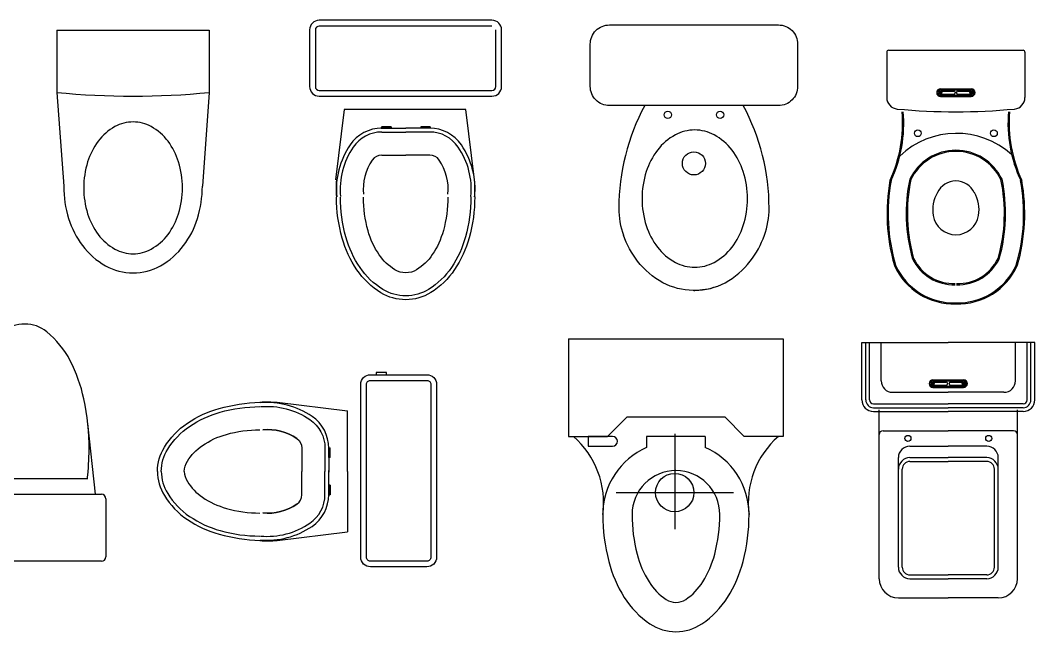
# Model space of a CAD drawing. Extents: x -42728 to 99010, y -18674 to 47645.
# Drawn here: x 48852 to 51494, y 38520 to 40111 of the extents above; entities that cross this region are included whole.
import ezdxf

# ---------------------------------------------------------------- set-up
doc = ezdxf.new("R2010")
doc.units = 0
doc.header["$LTSCALE"] = 100
doc.header["$MEASUREMENT"] = 0
doc.linetypes.add('ACAD_ISO02W100', pattern=[15, 12, -3])
doc.layers.get('0').update_dxf_attribs({"linetype": 'CONTINUOUS'})
for name, color, linetype in [('2', 3, 'CONTINUOUS'), ('3', 4, 'CONTINUOUS'), ('LAYER7', 7, 'CONTINUOUS'), ('OBJ25', 2, 'CONTINUOUS'), ('TOILETS', 3, 'CONTINUOUS'), ('家具', 223, 'CONTINUOUS')]:
    doc.layers.add(name, color=color, linetype=linetype)

# ---------------------------------------------------------------- blocks, each defined once
blk = doc.blocks.new('WC011')
at = {"layer": '2', "color": 3}
blk.add_lwpolyline([(197.4, -225, -0.414214), (172.4, -250), (25, -250, -0.414214), (0, -225), (0, 225, -0.414214), (25, 250), (172.4, 250, -0.414214), (197.4, 225)], format="xyb", close=True, dxfattribs=at)
for points in [[(414.8, 181.3), (231.8, 158.9)], [(231.8, 1.6), (231.8, 158.9)], [(231.8, 1.6), (231.8, -155.8)], [(414.8, -178.1), (231.8, -155.8)]]:
    blk.add_lwpolyline(points, dxfattribs=at)
for points in [[(460.3, 181.8, 0.04009), (414.8, 181.3, 0.03772)], [(727, 1.6, 0.1342), (708.9, 64.3, 0.107076), (649.1, 126.8, 0.080378), (566.5, 165.2, 0.051029), (460.3, 181.8)], [(727, 1.6, -0.1342), (708.9, -61.1, -0.107076), (649.1, -123.7, -0.080378), (566.5, -162, -0.051029), (460.3, -178.6)], [(460.3, -178.6, -0.04009), (414.8, -178.1, -0.03772)]]:
    blk.add_lwpolyline(points, format="xyb", dxfattribs=at)
at = {"layer": '2', "color": 1}
for points in [[(277.5, 37.9), (277.5, 62.8)], [(277.5, 62.3), (280.6, 62.3)], [(277.5, -34.7), (277.5, -59.7)], [(277.5, -59.2), (280.6, -59.2)]]:
    blk.add_lwpolyline(points, dxfattribs=at)
at = {"layer": '3', "color": 1}
for p, q in [((280.7, 62.2), (280.7, -0.3)), ((280.7, -59), (280.7, 3.4))]:
    blk.add_line(p, q, dxfattribs=at)
blk.add_lwpolyline([(182.4, -225, -0.414214), (172.4, -235), (25, -235, -0.414214), (15, -225), (15, 225, -0.414214), (25, 235), (172.4, 235, -0.414214), (182.4, 225)], format="xyb", close=True, dxfattribs=at)
for points in [[(458.7, 170, 0.172677), (329.8, 136.4, 0.247179), (290.7, 62.2), (290.7, 1.6)], [(717, 1.6, 0.133853), (700.3, 59, 0.107076), (643.5, 118.6, 0.080378), (563.8, 155.6, 0.06817), (460.3, 169.9)], [(363.7, 86.9, -0.176963), (452.7, 109.7, 0.176963), (363.7, 86.9, 0.247179), (350.7, 62.2), (350.7, 1.6)], [(657, 1.6, 0.129072), (649.1, 27.7, 0.107076), (609.8, 68.9, 0.080378), (547.5, 97.8, 0.06817), (460.2, 109.9)], [(657, 1.6, 0.129072), (649.1, 27.7, 0.107076), (609.8, 68.9, 0.080378), (547.5, 97.8, 0.06817), (460.2, 109.9)], [(458.7, -166.8, -0.172677), (329.8, -133.2, -0.247179), (290.7, -59), (290.7, 1.6)], [(363.7, -83.7, 0.176963), (452.7, -106.6, -0.176963), (363.7, -83.7, -0.247179), (350.7, -59), (350.7, 1.6)], [(657, 1.6, -0.129072), (649.1, -24.6, -0.107076), (609.8, -65.7, -0.080378), (547.5, -94.7, -0.06817), (460.2, -106.8)], [(657, 1.6, -0.129072), (649.1, -24.6, -0.107076), (609.8, -65.7, -0.080378), (547.5, -94.7, -0.06817), (460.2, -106.8)], [(717, 1.6, -0.133853), (700.3, -55.9, -0.107076), (643.5, -115.4, -0.080378), (563.8, -152.4, -0.06817), (460.3, -166.8)]]:
    blk.add_lwpolyline(points, format="xyb", dxfattribs=at)
for points in [[(277.5, 37.9), (280.6, 37.9), (280.6, 63.2), (280.6, 62.9), (278.1, 62.9)], [(277.5, -34.7), (280.6, -34.7), (280.6, -60), (280.6, -59.8), (278.1, -59.8)]]:
    blk.add_lwpolyline(points, dxfattribs=at)
blk.add_lwpolyline([(157.4, -250), (130.4, -250), (130.4, -256), (157.4, -256)], close=True, dxfattribs=at)
for centre, radius, start, end in [((442.3, -29.7), 210.6, 85.3723, 124.1385), ((380.7, 62.2), 100, 124.464, 180), ((380.7, -59), 100, 180, 235.536), ((442.3, 32.9), 210.6, 235.8615, 274.6277)]:
    blk.add_arc(centre, radius, start, end, dxfattribs=at)
blk = doc.blocks.new('A$C3B920B59')
blk.add_blockref('WC011', (0, 256))
blk = doc.blocks.new('A$C31823493')
at = {"rotation": 270}
blk.add_blockref('A$C3B920B59', (0, 727), dxfattribs=at)
blk = doc.blocks.new('A$C52800C90')
at = {"layer": 'LAYER7', "linetype": 'ACAD_ISO02W100', "rotation": 270}
blk.add_blockref('A$C31823493', (0, 506), dxfattribs=at)
blk = doc.blocks.new('FID')
at = {"layer": 'OBJ25'}
for p, q in [((225, 0), (-225, 0)), ((-250, -25), (-250, -172.4)), ((-235, -25), (-235, -172.4)), ((225, -15), (-225, -15)), ((235, -172.4), (235, -25)), ((250, -172.4), (250, -25)), ((-225, -182.4), (225, -182.4)), ((-225, -197.4), (225, -197.4)), ((-181.3, -414.8), (-158.9, -231.8)), ((157.2, -231.8), (-160.3, -231.8)), ((179.6, -414.8), (157.2, -231.8)), ((-37.9, -280.6), (-63.2, -280.6)), ((-63.2, -280.6), (-62.9, -280.6)), ((-62.9, -280.6), (-62.9, -278.1)), ((-37.9, -277.5), (-62.8, -277.5)), ((-62.3, -277.5), (-62.3, -280.6)), ((-62.2, -280.7), (0.3, -280.7)), ((-37.9, -277.5), (-37.9, -280.6)), ((62.8, -280.7), (0.3, -280.7)), ((64.4, -277.5), (39.4, -277.5)), ((39.4, -277.5), (39.4, -280.6)), ((64.4, -277.5), (64.4, -280.6)), ((-62.2, -290.7), (0.3, -290.7)), ((62.8, -290.7), (0.3, -290.7)), ((-62.2, -350.7), (0.3, -350.7)), ((62.8, -350.7), (0.3, -350.7))]:
    blk.add_line(p, q, dxfattribs=at)
for points in [[(180.1, -459.7, -0.06817), (165.7, -565.9, -0.080378), (127.7, -648.6, -0.107076), (65.4, -708.6, -0.138638), (0.6, -727.1, -0.138638), (-64.3, -708.9, -0.107076), (-126.8, -649.1, -0.080378), (-165.2, -566.5, -0.06817), (-179.9, -460.3, -0.06817)], [(170.1, -459.7, -0.06817), (156.1, -563.2, -0.080378), (119.4, -643, -0.107076), (60.1, -700.1, -0.138638), (0.6, -717.1, -0.138638), (-59, -700.3, -0.107076), (-118.6, -643.5, -0.080378), (-155.6, -563.8, -0.06817), (-169.9, -460.3, -0.06817)], [(110.1, -459.8, -0.06817), (98.3, -547.2, -0.080378), (69.6, -609.6, -0.107076), (28.6, -649, -0.138638), (0.4, -657.1, -0.138638), (-27.7, -649.1, -0.107076), (-68.9, -609.8, -0.080378), (-97.8, -547.5, -0.06817), (-109.9, -460.2, -0.06817)], [(110.1, -459.8, -0.06817), (98.3, -547.2, -0.080378), (69.6, -609.6, -0.107076), (28.6, -649, -0.138638), (0.4, -657.1, -0.138638), (-27.7, -649.1, -0.107076), (-68.9, -609.8, -0.080378), (-97.8, -547.5, -0.06817), (-109.9, -460.2, -0.06817)]]:
    blk.add_lwpolyline(points, format="xyb", dxfattribs=at)
for centre, radius, start, end in [((-225, -25), 25, 90, 180), ((225, -25), 25, 0, 90), ((-225, -25), 10, 90, 180), ((-225, -172.4), 25, 180, 270), ((-225, -172.4), 10, 180, 270), ((225, -172.4), 10, 270, 0), ((225, -172.4), 25, 270, 0), ((-62.2, -380.7), 100, 90, 145.536), ((62.8, -380.7), 100, 34.464, 90), ((-62.2, -380.7), 90, 90, 145.536), ((62.8, -380.7), 90, 34.464, 90), ((23.5, -439.5), 203.8, 145.536, 185.6773), ((23.5, -439.5), 193.8, 145.536, 185.6773), ((-22.8, -439.5), 193.8, 354.3227, 34.464), ((-22.8, -439.5), 203.8, 354.3227, 34.464), ((23.5, -439.5), 133.8, 145.536, 185.6773), ((23.5, -439.5), 133.8, 145.536, 185.6773), ((-62.2, -380.7), 30, 90, 145.536), ((62.8, -380.7), 30, 34.464, 90), ((-22.8, -439.5), 133.8, 354.3227, 34.464), ((113, -437.2), 294.2, 175.6797, 184.3203), ((-113.6, -437.2), 294.2, 355.6797, 4.3203)]:
    blk.add_arc(centre, radius, start, end, dxfattribs=at)
blk = doc.blocks.new('FIG')
at = {"layer": 'OBJ25'}
for p, q in [((-198.6, 0), (198.6, 0)), ((-198.6, 0), (-198.6, -162.5)), ((198.6, 0), (198.6, -162.5)), ((-198.6, -162.5), (-180.5, -406.1)), ((198.6, -162.5), (180.5, -406.1))]:
    blk.add_line(p, q, dxfattribs=at)
blk.add_lwpolyline([(0.2, -582.1, 0.126822), (47.3, -569.9, 0.10607), (91.1, -531.9, 0.085783), (118.5, -478.2, 0.075445), (128.8, -410.6, 0.075445), (118.5, -343, 0.085783), (91.1, -289.4, 0.10607), (47.3, -251.3, 0.126822), (0.2, -239.1, 0.126822), (-47, -251.3, 0.10607), (-90.8, -289.4, 0.085783), (-118.2, -343, 0.075445), (-128.5, -410.6, 0.075445), (-118.2, -478.2, 0.085783), (-90.8, -531.9, 0.10607), (-47, -569.9, 0.126822)], format="xyb", close=True, dxfattribs=at)
for points in [[(-180.5, -406.1, 0.075445), (-167.7, -490.7, 0.085783), (-131.8, -560.8, 0.10607), (-71.5, -613.3, 0.126822), (0, -631.8, 0.126822)], [(0, -631.8, 0.126822), (71.5, -613.3, 0.10607), (131.8, -560.8, 0.085783), (167.7, -490.7, 0.075445), (180.5, -406.1, 0.075445)]]:
    blk.add_lwpolyline(points, format="xyb", dxfattribs=at)
blk.add_arc((0, 1942.7), 2114.5, 264.612, 275.388, dxfattribs=at)
blk = doc.blocks.new('TOI1')
at = {"layer": '3'}
for p, q in [((223.1, 235), (459, 209.7)), ((274.7, -210.5), (274.7, 210.5)), ((223.1, -235), (459, -209.7))]:
    blk.add_line(p, q, dxfattribs=at)
for points in [[(789.4, 0, 0.171472), (763.6, 73, 0.104766), (667.1, 151.5, 0.066248), (540.5, 196.5, 0.05239), (371.9, 214.2, 0.030012), (274.7, 208.3, 0.066248)], [(274.7, -208.3, 0.030012), (371.9, -214.2, 0.05239), (540.5, -196.5, 0.066248), (667.1, -151.5, 0.104766), (763.6, -73, 0.171472), (789.4, 0, 0.171472)]]:
    blk.add_lwpolyline(points, format="xyb", dxfattribs=at)
at = {"layer": 'TOILETS'}
for p, q in [((0, -255), (0, 255)), ((15, 270), (208.1, 270)), ((223.1, 255), (223.1, -255)), ((208.1, -270), (15, -270))]:
    blk.add_line(p, q, dxfattribs=at)
for centre, start, end in [((15, 255), 90, 180), ((208.1, 255), 0, 90), ((15, -255), 180, 270), ((208.1, -255), 270, 0)]:
    blk.add_arc(centre, 15, start, end, dxfattribs=at)
blk = doc.blocks.new('JJ03')
at = {"layer": '3', "xscale": 0.7822340035665322, "yscale": 0.7822340035665322, "zscale": 0.7822340035665322}
blk.add_blockref('TOI1', (0, 0), dxfattribs=at)
blk = doc.blocks.new('FIC')
at = {"layer": 'OBJ25'}
for points in [[(-270, -160), (-270, -50, -0.414214), (-220, 0), (220, 0, -0.414214), (270, -50), (270, -160, -0.414214), (220, -210), (-220, -210, -0.414214)], [(2.1, -273.4, 0.124225), (-48.5, -286.2, 0.105694), (-95, -325.7, 0.08698), (-124.3, -381.7, 0.077195), (-135.2, -452, 0.077195), (-124.3, -522.3, 0.08698), (-95, -578.3, 0.105694), (-48.5, -617.8, 0.124225), (2.1, -630.6, 0.124225), (52.6, -617.8, 0.105694), (99.1, -578.3, 0.08698), (128.4, -522.3, 0.077195), (139.3, -452, 0.077195), (128.4, -381.7, 0.08698), (99.1, -325.7, 0.105694), (52.6, -286.2, 0.124225)]]:
    blk.add_lwpolyline(points, format="xyb", close=True, dxfattribs=at)
for points in [[(0, -690.6, -0.003078), (-2.1, -690.6, -0.124225), (-81.1, -670.7, -0.105694), (-146.7, -614.8, -0.079483), (-183.3, -547.3, -0.077195)], [(0, -690.6, 0.003078), (2.1, -690.6, 0.124225), (81.1, -670.7, 0.105694), (146.7, -614.8, 0.079483), (183.3, -547.3, 0.077195)]]:
    blk.add_lwpolyline(points, format="xyb", dxfattribs=at)
for centre, radius in [((-68.1, -233.9), 9.36), ((68.1, -233.9), 9.36), ((-0.2, -360.3), 30)]:
    blk.add_circle(centre, radius, dxfattribs=at)
for centre, radius, start, end in [((368.9, -477.4), 564.6, 151.7342, 179.9643), ((-368.9, -477.4), 564.6, 0.0357, 28.2658), ((-1.5, -479), 194.2, 179.4066, 200.602), ((1.5, -479), 194.2, 339.398, 0.5934), ((0, -501), 189, 270, 288.1792)]:
    blk.add_arc(centre, radius, start, end, dxfattribs=at)
blk = doc.blocks.new('A$C6A844333')
at = {"color": 3, "linetype": 'ByBlock'}
for p, q in [((203.2, 254), (203.2, 282.6)), ((355.6, 254), (355.6, 282.6)), ((0, 254), (101.6, 254)), ((0, 0), (0, 254)), ((152.4, 203.2), (101.6, 254)), ((203.2, 254), (355.6, 254)), ((406.4, 203.2), (457.2, 254)), ((558.8, 254), (457.2, 254)), ((558.8, 0), (558.8, 254)), ((406.4, 203.2), (152.4, 203.2)), ((558.8, 0), (0, 0))]:
    blk.add_line(p, q, dxfattribs=at)
at = {"color": 8, "linetype": 'ByBlock'}
for p, q in [((508, 279.4), (444.5, 279.4)), ((508, 254), (508, 279.4)), ((444.5, 254), (508, 254))]:
    blk.add_line(p, q, dxfattribs=at)
at = {"color": 3, "linetype": 'ByBlock'}
blk.add_lwpolyline([(469.9, 457.2, 0.063415), (454.4, 579, 0.076468), (414.1, 672.7, 0.107136), (347, 741.6, 0.147373), (279.4, 762, 0.147373), (211.8, 741.6, 0.107136), (144.7, 672.7, 0.076468), (104.4, 579, 0.063415), (88.9, 457.2, 0.063415)], format="xyb", dxfattribs=at)
at = {"color": 8, "linetype": 'ByBlock'}
blk.add_lwpolyline([(393.7, 457.2, 0.063415), (380.6, 559.9, 0.076468), (349.5, 632.3, 0.107136), (304.9, 678.1, 0.147373), (279.4, 685.8, 0.147373), (253.9, 678.1, 0.107136), (209.3, 632.3, 0.076468), (178.2, 559.9, 0.063415), (165.1, 457.2, 0.063415)], format="xyb", dxfattribs=at)
at = {"color": 3, "linetype": 'ByBlock'}
for centre, radius, start, end in [((-137.5, 426.2), 228.5, 311.089, 7.7989), ((279.4, 457.2), 190.5, 180, 246.4218), ((279.4, 457.2), 190.5, 293.5782, 0), ((696.3, 426.2), 228.5, 172.2011, 228.911)]:
    blk.add_arc(centre, radius, start, end, dxfattribs=at)
at = {"color": 8, "linetype": 'ByBlock'}
for centre, radius, start, end in [((279.4, 457.2), 114.3, 180, 0), ((444.5, 266.7), 12.7, 90, 270)]:
    blk.add_arc(centre, radius, start, end, dxfattribs=at)
blk = doc.blocks.new('A$C147A767A')
at = {"ltscale": 4}
blk.add_blockref('A$C6A844333', (0, 0), dxfattribs=at)
blk = doc.blocks.new('A$C59BE6DA6')
blk.add_blockref('A$C147A767A', (0, 0))
blk = doc.blocks.new('A$C14694E0C')
at = {"color": 3}
for p, q in [((276.3, 514.9), (276.3, 266.6)), ((123.4, 362), (429.2, 362))]:
    blk.add_line(p, q, dxfattribs=at)
at = {"color": 9}
blk.add_circle((276.3, 362), 50, dxfattribs=at)
at = {"layer": '家具', "ltscale": 4, "rotation": 180}
blk.add_blockref('A$C59BE6DA6', (558.8, 762), dxfattribs=at)
blk = doc.blocks.new('A$C0BAC37C7')
for p, q in [((0, 655), (0, 537.1)), ((5, 660), (355, 660)), ((360, 655), (360, 537.1)), ((140, 560), (220, 560)), ((140, 557), (220, 557)), ((130, 550), (130, 550)), ((140, 554), (175, 554)), ((140, 546), (175, 546)), ((140, 543), (220, 543)), ((140, 540), (220, 540)), ((178, 551), (178, 549)), ((182, 551), (182, 549)), ((185, 554), (220, 554)), ((185, 546), (220, 546)), ((230, 550), (230, 550))]:
    blk.add_line(p, q)
for centre, radius in [((140.5, 550.1), 3.12), ((140.5, 550.1), 1.12), ((219.6, 550.1), 3.12), ((219.6, 550.1), 1.12), ((81, 444.1), 8.83), ((279, 444.1), 8.83)]:
    blk.add_circle(centre, radius)
for centre, radius, start, end in [((5, 655), 5, 90, 180), ((355, 655), 5, 0, 90), ((140, 550), 10, 90, 180), ((140, 550), 7, 90, 180), ((220, 550), 10, 0, 90), ((220, 550), 7, 0, 90), ((30, 537.1), 30, 180, 264.6037), ((140, 550), 10, 180, 270), ((140, 550), 7, 180, 270), ((140, 550), 4, 90, 270), ((175, 551), 3, 0, 90), ((175, 549), 3, 270, 0), ((185, 551), 3, 90, 180), ((185, 549), 3, 180, 270), ((220, 550), 4, 270, 90), ((220, 550), 7, 270, 0), ((220, 550), 10, 270, 0), ((330, 537.1), 30, 275.3963, 0), ((180, 2125), 1625, 264.6037, 275.3963), ((-308.1, 470.1), 349.4, 334.9634, 4.9109), ((-308.1, 470.1), 352.4, 334.9634, 4.9109), ((668.1, 470.1), 352.4, 175.0891, 205.0366), ((668.1, 470.1), 349.4, 175.0891, 205.0366), ((181.7, 229.4), 214.4, 48.0834, 133.5369), ((180, 266.7), 133.3, 25.6263, 154.3737), ((180, 266.7), 130.3, 25.6263, 154.3737), ((486.3, 235.6), 485.7, 169.7326, 196.2187), ((486.3, 235.6), 482.7, 169.7326, 196.2187), ((486.3, 235.6), 435.7, 168.2525, 195.7257), ((486.3, 235.6), 432.7, 168.2525, 196.2187), ((180, 266.7), 53.3, 25.6263, 154.3737), ((-126.3, 235.6), 432.7, 344.3098, 11.7475), ((-126.3, 235.6), 435.7, 344.2743, 11.7475), ((-126.3, 235.6), 482.7, 343.7813, 10.2674), ((-126.3, 235.6), 485.7, 343.7813, 10.2674), ((210, 244.3), 90.4, 149.7876, 189.0746), ((150, 244.3), 90.4, 350.9254, 30.2124), ((180, 240.1), 60.1, 189.6495, 350.3505), ((175, 170), 120.1, 205.8912, 271.6847), ((175, 170), 117.1, 206.0212, 271.6847), ((185, 170), 120.1, 268.3153, 334.1088), ((185, 170), 117.1, 268.3153, 333.9788), ((175, 170), 170.1, 204.3045, 271.6847), ((175, 170), 167.1, 204.3045, 271.6847), ((185, 170), 170.1, 268.3153, 335.6955), ((185, 170), 167.1, 268.3153, 335.6955)]:
    blk.add_arc(centre, radius, start, end)
blk = doc.blocks.new('A$C2E4668C7')
for p, q in [((0, 515), (0, 665)), ((0, 665), (225, 665)), ((10, 515), (10, 665)), ((20, 515), (20, 665)), ((50, 565), (50, 665)), ((450, 665), (225, 665)), ((400, 565), (400, 665)), ((430, 515), (430, 665)), ((440, 515), (440, 665)), ((450, 515), (450, 665)), ((171.9, 557.7), (171.9, 557.7)), ((184.8, 567.7), (264.8, 567.7)), ((184.8, 564.7), (264.8, 564.7)), ((184.8, 561.7), (219.8, 561.7)), ((222.8, 558.7), (222.8, 556.7)), ((226.8, 558.7), (226.8, 556.7)), ((229.8, 561.7), (264.8, 561.7)), ((274.8, 557.7), (274.8, 557.7)), ((80, 535), (225, 535)), ((80, 535), (225, 535)), ((80, 535), (225, 535)), ((80, 535), (225, 535)), ((184.8, 553.7), (219.8, 553.7)), ((184.8, 550.7), (264.8, 550.7)), ((184.8, 547.7), (264.8, 547.7)), ((370, 535), (225, 535)), ((370, 535), (225, 535)), ((370, 535), (225, 535)), ((370, 535), (225, 535)), ((229.8, 553.7), (264.8, 553.7)), ((30, 505), (225, 505)), ((420, 505), (225, 505)), ((30, 495), (225, 495)), ((30, 485), (225, 485)), ((45, 425), (45, 489.8)), ((420, 495), (225, 495)), ((420, 485), (225, 485)), ((405, 425), (405, 489.8)), ((45, 50), (45, 425)), ((55, 435), (225, 435)), ((395, 435), (225, 435)), ((405, 50), (405, 425)), ((125, 395), (225, 395)), ((325, 395), (225, 395)), ((95, 335), (95, 365)), ((125, 365), (225, 365)), ((125, 355), (225, 355)), ((325, 365), (225, 365)), ((325, 355), (225, 355)), ((355, 335), (355, 365)), ((95, 80), (95, 335)), ((105, 80), (105, 335)), ((345, 80), (345, 335)), ((355, 80), (355, 335)), ((125, 60), (225, 60)), ((325, 60), (225, 60)), ((125, 50), (225, 50)), ((325, 50), (225, 50)), ((95, 0), (225, 0)), ((355, 0), (225, 0))]:
    blk.add_line(p, q)
for centre, radius in [((185.3, 557.8), 3.12), ((185.3, 557.8), 1.12), ((264.4, 557.8), 3.12), ((264.4, 557.8), 1.12), ((119.8, 415.2), 7.81), ((330.2, 415.2), 7.81)]:
    blk.add_circle(centre, radius)
for centre, radius, start, end in [((80, 565), 30, 180, 270), ((184.8, 557.7), 10, 90, 180), ((184.8, 557.7), 10, 180, 270), ((184.8, 557.7), 7, 90, 180), ((184.8, 557.7), 7, 180, 270), ((184.8, 557.7), 4, 90, 270), ((219.8, 558.7), 3, 0, 90), ((219.8, 556.7), 3, 270, 0), ((229.8, 558.7), 3, 90, 180), ((229.8, 556.7), 3, 180, 270), ((264.8, 557.7), 10, 0, 90), ((264.8, 557.7), 7, 0, 90), ((264.8, 557.7), 4, 270, 90), ((264.8, 557.7), 10, 270, 0), ((264.8, 557.7), 7, 270, 0), ((370, 565), 30, 270, 0), ((30, 515), 30, 180, 270), ((30, 515), 20, 180, 270), ((30, 515), 10, 180, 270), ((420, 515), 30, 270, 0), ((420, 515), 20, 270, 0), ((420, 515), 10, 270, 0), ((55, 425), 10, 90, 180), ((395, 425), 10, 0, 90), ((125, 365), 30, 90, 180), ((325, 365), 30, 0, 90), ((125, 335), 30, 90, 180), ((125, 335), 20, 90, 180), ((325, 335), 30, 0, 90), ((325, 335), 20, 0, 90), ((125, 80), 30, 180, 270), ((125, 80), 20, 180, 270), ((325, 80), 20, 270, 0), ((325, 80), 30, 270, 0), ((95, 50), 50, 180, 270), ((355, 50), 50, 270, 0)]:
    blk.add_arc(centre, radius, start, end)

msp = doc.modelspace()

# ---------------------------------------------------------------- block references
for name, p in [('FID', (49855.47013, 40110.85574)), ('FIG', (49145.63103, 40085.53552)), ('FIC', (50606.51176, 40098.87643)), ('A$C0BAC37C7', (51108.65856, 39372.85203)), ('A$C14694E0C', (50280.13488, 38520.11647)), ('A$C2E4668C7', (51043.97007, 38607.97011)), ('A$C52800C90', (49209.13893, 38688.82533))]:
    msp.add_blockref(name, p)
at = {"rotation": 90}
msp.add_blockref('JJ03', (48863.63783, 38703.19092), dxfattribs=at)

doc.saveas('drawing.dxf')
